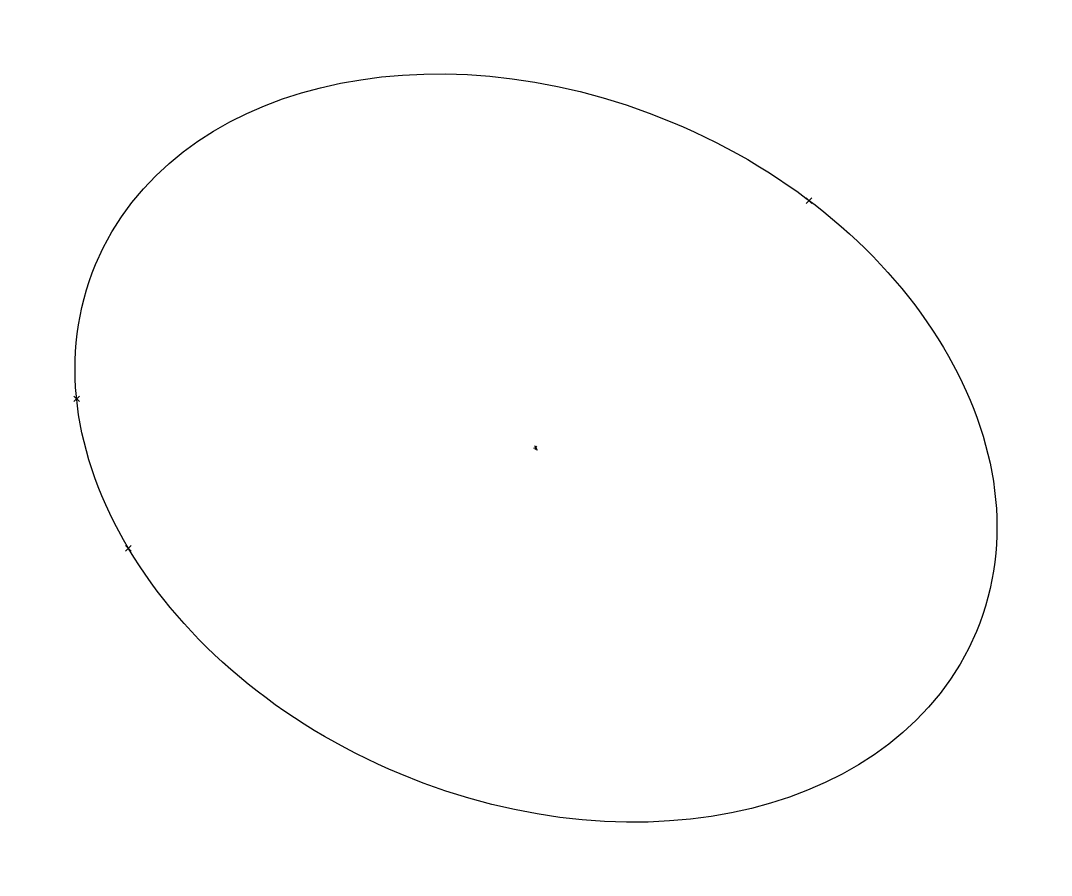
# Model space of a CAD drawing. Header units: millimetres. Extents: x -18 to 349, y 62 to 366.
import ezdxf

# ---------------------------------------------------------------- set-up
doc = ezdxf.new("R2010")
doc.units = ezdxf.units.MM
doc.header["$PDMODE"] = 3
doc.header["$PDSIZE"] = -5
for name, color, linetype in [('arcCs', 7, 'Continuous'), ('c', 7, 'Continuous'), ('cs', 7, 'Continuous'), ('p1', 7, 'Continuous'), ('p2', 7, 'Continuous'), ('p3', 7, 'Continuous')]:
    doc.layers.add(name, color=color, linetype=linetype)

msp = doc.modelspace()

# ---------------------------------------------------------------- linework, layer by layer
at = {"layer": 'arcCs', "color": 1}
msp.add_line((165.22, 214.1, 24.35), (164.37, 213.89, 23.88), dxfattribs=at)
at = {"layer": 'arcCs', "color": 5}
msp.add_line((165.22, 214.1, 24.35), (164.96, 213.47, 25.09), dxfattribs=at)
at = {"layer": 'arcCs', "color": 3}
msp.add_line((165.22, 214.1, 24.35), (165.67, 213.34, 23.88), dxfattribs=at)
at = {"layer": 'c', "extrusion": (-0.258819, -0.620885, 0.739942)}
msp.add_circle((70.13, 209.64, -157.67), 169.76, dxfattribs=at)
at = {"layer": 'cs', "color": 1}
msp.add_line((165.22, 214.1, 24.35), (164.37, 213.89, 23.88), dxfattribs=at)
at = {"layer": 'cs', "color": 3}
msp.add_line((165.22, 214.1, 24.35), (164.77, 214.85, 24.83), dxfattribs=at)
at = {"layer": 'cs', "color": 5}
msp.add_line((165.22, 214.1, 24.35), (165.48, 214.72, 23.61), dxfattribs=at)
at = {"layer": 'p1'}
msp.add_point((20.17, 178.42, -56.31), dxfattribs=at)
at = {"layer": 'p2'}
msp.add_point((1.8, 231.59, -18.13), dxfattribs=at)
at = {"layer": 'p3'}
msp.add_point((262.38, 302.12, 132.19), dxfattribs=at)

doc.saveas('drawing.dxf')
